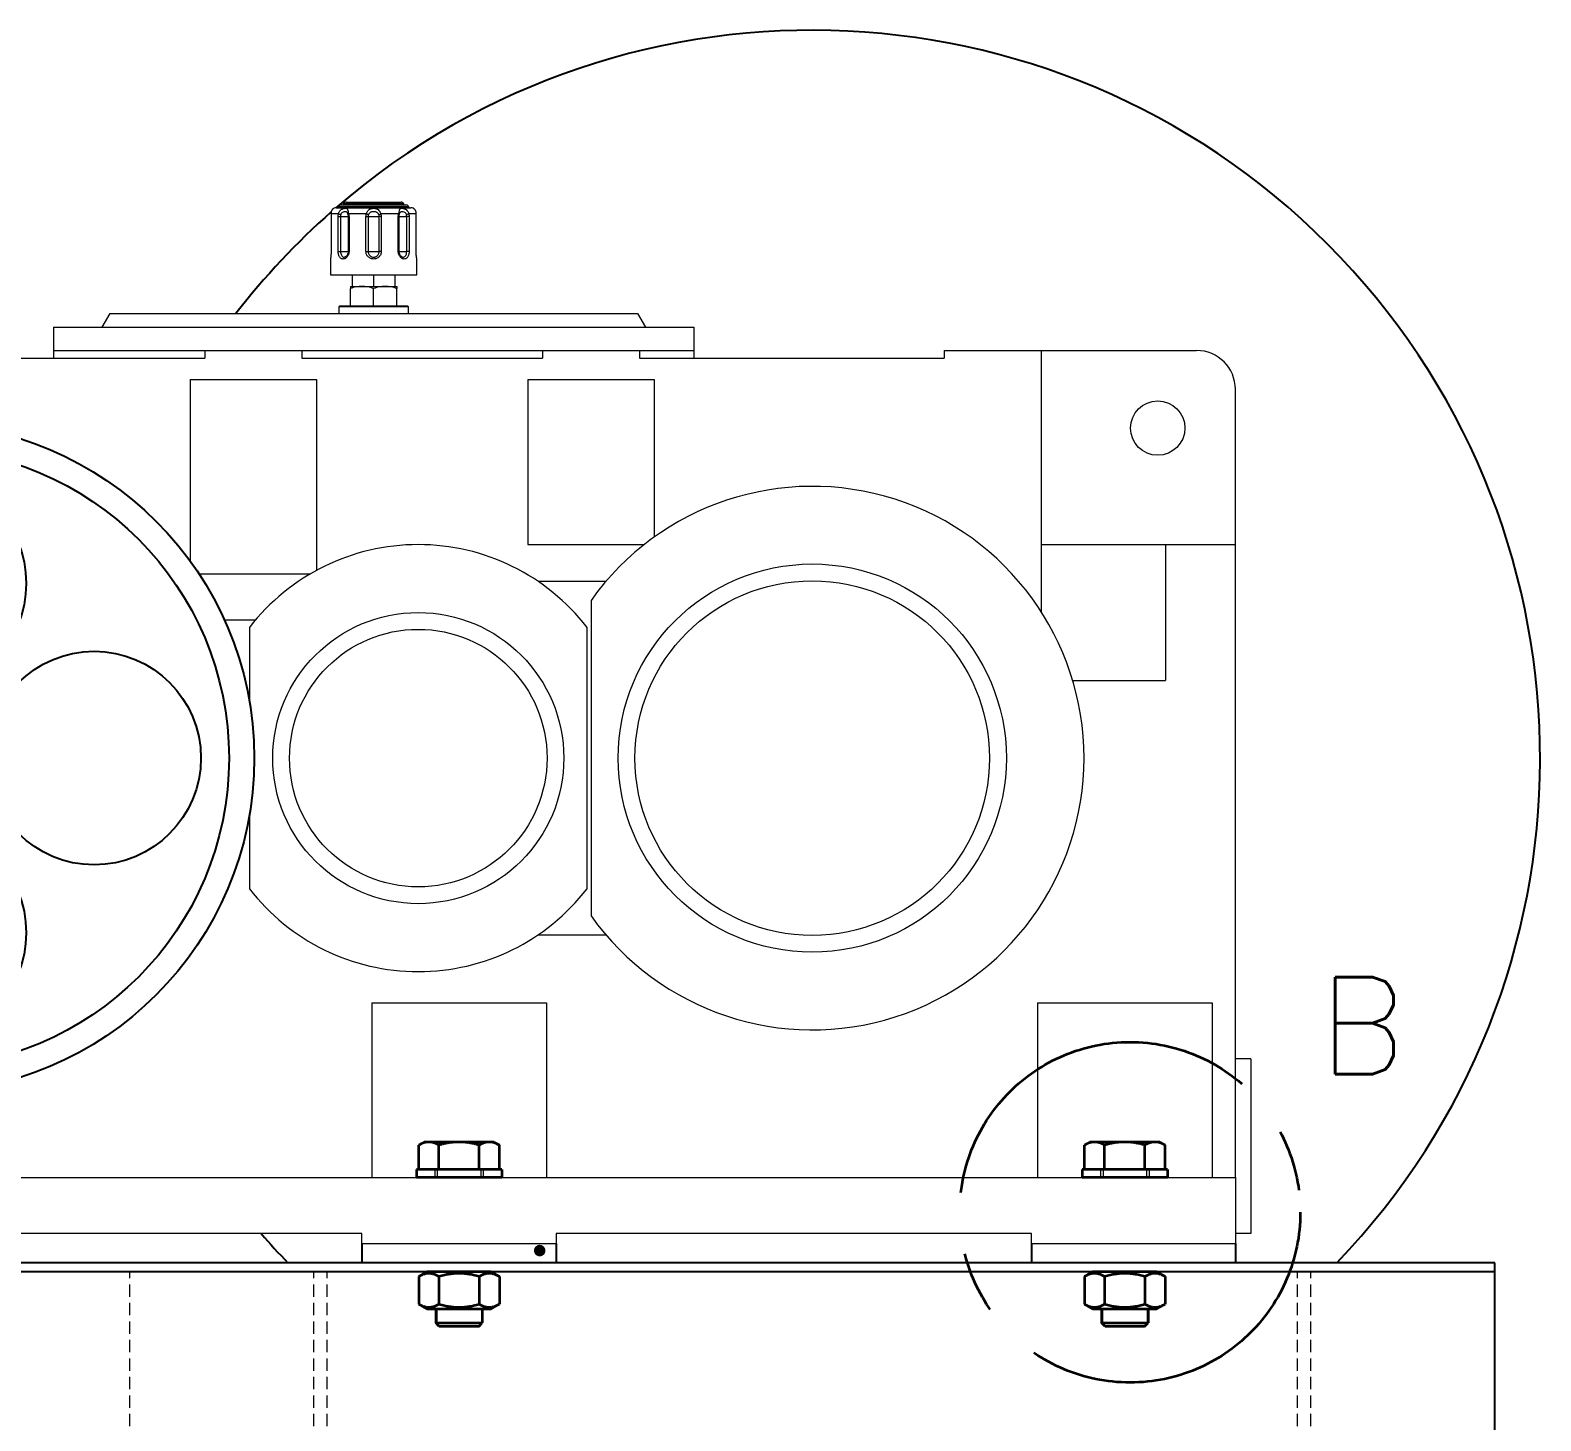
# Model space of a CAD drawing. Header units: millimetres. Extents: x 29178 to 37588, y 1365 to 7305.
# Drawn here: x 30724 to 31502, y 6066 to 6783 of the extents above; entities that cross this region are included whole.
import ezdxf

# ---------------------------------------------------------------- set-up
doc = ezdxf.new("R2010")
doc.units = ezdxf.units.MM
for name, pattern in [('CENTER2', [28.575, 19.05, -3.175, 3.175, -3.175]), ('Dashed', [2, 1, -1]), ('HIDDEN', [9.525, 6.35, -3.175])]:
    doc.linetypes.add(name, pattern=pattern)
for name, color, linetype, lineweight in [('CORTE', 6, 'CENTER2', 35), ('Oculto (ISO)', 7, 'Dashed', 18), ('TRACEJADA', 3, 'HIDDEN', 20), ('Visível (ISO)', 7, 'Continuous', 35)]:
    doc.layers.add(name, color=color, linetype=linetype, lineweight=lineweight)
doc.styles.add('ROMANS', font='romans.shx')

# ---------------------------------------------------------------- blocks, each defined once
blk = doc.blocks.new('base c')
for p, q in [((-38152.72, 29628.72), (-39752.72, 29628.72)), ((-38152.72, 29624.02), (-39752.72, 29624.02)), ((-38152.72, 29425.52), (-38152.72, 29628.72))]:
    blk.add_line(p, q)
at = {"layer": 'TRACEJADA'}
for p, q in [((-38855.92, 29430.22), (-38855.92, 29624.02)), ((-38761.18, 29430.22), (-38761.18, 29624.02)), ((-38754.32, 29430.22), (-38754.32, 29624.02)), ((-38254.32, 29430.22), (-38254.32, 29624.02)), ((-38247.46, 29430.22), (-38247.46, 29624.02))]:
    blk.add_line(p, q, dxfattribs=at)
blk = doc.blocks.new('*U55')
blk.add_circle((0, 0), 55)
blk = doc.blocks.new('*U56')
at = {"color": 0, "linetype": 'ByBlock', "lineweight": -2, "transparency": 16777216}
for p, rotation in [((6333.12, 2623.96), 90), ((6243.12, 2533.96), 180), ((6333.12, 2443.96), 270)]:
    blk.add_blockref('*U55', p, dxfattribs=dict(at, rotation=rotation))
blk.add_blockref('*U55', (6423.12, 2533.96), dxfattribs=at)

msp = doc.modelspace()

# ---------------------------------------------------------------- hatches: boundary and pattern name
h = msp.add_hatch(color=4)
h.dxf.hatch_style = 1
edge = h.paths.add_edge_path()
edge.add_arc((30986.47, 6154.1), 3, 0, 360)

# ---------------------------------------------------------------- linework, layer by layer
at = {"color": 7, "linetype": 'Continuous', "lineweight": 18}
for p, q in [((30885.45, 6693.59), (30885.16, 6693.09)), ((30886.75, 6694.34), (30915.09, 6694.34)), ((30916.68, 6693.09), (30916.39, 6693.59)), ((30878.97, 6688.34), (30882.82, 6688.34)), ((30879.01, 6686.84), (30879.01, 6668.84)), ((30879.02, 6686.84), (30879.01, 6686.84)), ((30879.02, 6686.84), (30879.02, 6668.84)), ((30881.67, 6691.34), (30920.17, 6691.34)), ((30882.65, 6668.84), (30882.65, 6686.84)), ((30882.65, 6686.84), (30883.9, 6686.84)), ((30882.97, 6692.09), (30882.68, 6691.59)), ((30883.9, 6686.84), (30883.9, 6668.84)), ((30884.27, 6692.84), (30917.57, 6692.84)), ((30887.8, 6686.84), (30887.8, 6668.84)), ((30887.97, 6688.34), (30897.28, 6688.34)), ((30888.23, 6686.84), (30888.23, 6668.84)), ((30896.97, 6668.84), (30896.97, 6686.84)), ((30896.97, 6686.84), (30898.09, 6686.84)), ((30898.09, 6686.84), (30898.09, 6668.84)), ((30898.09, 6686.84), (30903.75, 6686.84)), ((30904.87, 6686.84), (30903.75, 6686.84)), ((30903.75, 6668.84), (30903.75, 6686.84)), ((30904.56, 6688.34), (30913.87, 6688.34)), ((30904.87, 6686.84), (30904.87, 6668.84)), ((30913.61, 6668.84), (30913.61, 6686.84)), ((30914.04, 6668.84), (30914.04, 6686.84)), ((30917.94, 6668.84), (30917.94, 6686.84)), ((30919.19, 6686.84), (30917.94, 6686.84)), ((30919.16, 6691.59), (30918.87, 6692.09)), ((30919.02, 6688.34), (30922.87, 6688.34)), ((30919.19, 6686.84), (30919.19, 6668.84)), ((30922.82, 6668.84), (30922.82, 6686.84)), ((30922.82, 6686.84), (30922.83, 6686.84)), ((30922.83, 6668.84), (30922.83, 6686.84)), ((30878.67, 6665.02), (30878.67, 6656.84)), ((30882.65, 6668.84), (30883.9, 6668.84)), ((30896.97, 6668.84), (30898.09, 6668.84)), ((30898.09, 6668.84), (30903.75, 6668.84)), ((30904.87, 6668.84), (30903.75, 6668.84)), ((30919.19, 6668.84), (30917.94, 6668.84)), ((30923.17, 6656.84), (30923.17, 6665.02)), ((30878.67, 6656.84), (30923.17, 6656.84)), ((30889.92, 6656.84), (30889.92, 6650.84)), ((30900.92, 6656.84), (30900.92, 6650.84)), ((30911.92, 6656.84), (30911.92, 6650.84)), ((30888.92, 6650.84), (30889.92, 6650.84)), ((30888.92, 6640.84), (30888.92, 6649.77)), ((30889.92, 6650.84), (30891.27, 6650.84)), ((30891.27, 6650.84), (30894.92, 6650.84)), ((30894.92, 6650.84), (30899.57, 6650.84)), ((30899.57, 6650.84), (30900.92, 6650.84)), ((30900.92, 6650.84), (30902.27, 6650.84)), ((30900.92, 6640.84), (30900.92, 6649.77)), ((30902.27, 6650.84), (30906.92, 6650.84)), ((30906.92, 6650.84), (30910.57, 6650.84)), ((30910.57, 6650.84), (30911.92, 6650.84)), ((30911.92, 6650.84), (30912.92, 6650.84)), ((30912.92, 6640.84), (30912.92, 6649.77)), ((30883.42, 6640.84), (30882.92, 6640.34)), ((30882.92, 6640.34), (30882.92, 6636.84)), ((30918.92, 6640.34), (30882.92, 6640.34)), ((30883.42, 6640.84), (30918.42, 6640.84)), ((30918.92, 6640.34), (30918.42, 6640.84)), ((30918.92, 6636.84), (30918.92, 6640.34)), ((30764.96, 6636.84), (30760.92, 6629.84)), ((30764.96, 6636.84), (31036.88, 6636.84)), ((31036.88, 6636.84), (31040.92, 6629.84)), ((30735.92, 6629.84), (30735.92, 6617.84)), ((30735.92, 6629.84), (31065.92, 6629.84)), ((31065.92, 6629.84), (31065.92, 6617.84)), ((30735.92, 6617.84), (30735.92, 6613.84)), ((30735.92, 6617.84), (30813.92, 6617.84)), ((30813.92, 6617.84), (30813.92, 6613.84)), ((30813.92, 6617.84), (30863.92, 6617.84)), ((30863.92, 6617.84), (30863.92, 6613.84)), ((30863.92, 6617.84), (30987.92, 6617.84)), ((30987.92, 6617.84), (30987.92, 6613.84)), ((30987.92, 6617.84), (31037.92, 6617.84)), ((31037.92, 6617.84), (31037.92, 6613.84)), ((31037.92, 6617.84), (31065.92, 6617.84)), ((31065.92, 6617.84), (31065.92, 6613.84)), ((31194.92, 6617.84), (31194.92, 6613.84)), ((31194.92, 6617.84), (31244.92, 6617.84)), ((31244.92, 6617.84), (31244.92, 6517.84)), ((31244.92, 6617.84), (31324.92, 6617.84)), ((30694.92, 6613.84), (30813.92, 6613.84)), ((30863.92, 6613.84), (30987.92, 6613.84)), ((31037.92, 6613.84), (31194.92, 6613.84)), ((30806.42, 6602.84), (30871.42, 6602.84)), ((30806.42, 6602.84), (30806.42, 6509.31)), ((30871.42, 6602.84), (30871.42, 6504.51)), ((30980.42, 6602.84), (31045.42, 6602.84)), ((30980.42, 6602.84), (30980.42, 6517.84)), ((31045.42, 6602.84), (31045.42, 6521.68)), ((31344.92, 6517.84), (31344.92, 6597.84)), ((30980.42, 6517.84), (31040.32, 6517.84)), ((31244.92, 6517.84), (31344.92, 6517.84)), ((31244.92, 6517.84), (31244.92, 6483.18)), ((31308.92, 6517.84), (31308.92, 6447.84)), ((31344.92, 6191.84), (31344.92, 6517.84)), ((30810.9, 6502.84), (30868.47, 6502.84)), ((31020.53, 6498.84), (30985.72, 6498.84)), ((31012.92, 6489.11), (31012.92, 6326.58)), ((30839.9, 6478.84), (30824.13, 6478.84)), ((30836.92, 6475.16), (30836.92, 6437.11)), ((31010.92, 6340.53), (31010.92, 6475.16)), ((31261.08, 6447.84), (31308.92, 6447.84)), ((30836.92, 6378.58), (30836.92, 6340.53)), ((30985.72, 6316.84), (31020.53, 6316.84)), ((30899.92, 6281.84), (30989.92, 6281.84)), ((30899.92, 6281.84), (30899.92, 6191.84)), ((30989.92, 6281.84), (30989.92, 6191.84)), ((31242.92, 6281.84), (31332.92, 6281.84)), ((31242.92, 6281.84), (31242.92, 6191.84)), ((31332.92, 6281.84), (31332.92, 6191.84)), ((31352.92, 6252.84), (31344.92, 6252.84)), ((31352.92, 6252.84), (31352.92, 6162.84)), ((30544.92, 6191.84), (31344.92, 6191.84)), ((31344.92, 6191.84), (31344.92, 6157.84)), ((30894.92, 6162.84), (30649.92, 6162.84)), ((30894.92, 6157.84), (30894.92, 6162.84)), ((30894.92, 6157.84), (30994.92, 6157.84)), ((30994.92, 6162.84), (30994.92, 6157.84)), ((31239.92, 6162.84), (30994.92, 6162.84)), ((31239.92, 6157.84), (31239.92, 6162.84)), ((31239.92, 6157.84), (31344.92, 6157.84)), ((31352.92, 6162.84), (31344.92, 6162.84))]:
    msp.add_line(p, q, dxfattribs=at)
at = {"color": 8, "linetype": 'Continuous', "lineweight": 18}
for p, q in [((30885.45, 6693.59), (30916.39, 6693.59)), ((30882.68, 6691.59), (30919.16, 6691.59)), ((30882.97, 6692.09), (30918.87, 6692.09)), ((30883.9, 6686.84), (30887.8, 6686.84)), ((30885.16, 6693.09), (30916.68, 6693.09)), ((30888.23, 6686.84), (30887.8, 6686.84)), ((30913.61, 6686.84), (30914.04, 6686.84)), ((30914.04, 6686.84), (30917.94, 6686.84)), ((30879.02, 6668.84), (30879.01, 6668.84)), ((30883.9, 6668.84), (30887.81, 6668.84)), ((30888.23, 6668.84), (30887.8, 6668.84)), ((30913.61, 6668.84), (30914.04, 6668.84)), ((30914.02, 6668.84), (30917.94, 6668.84)), ((30922.82, 6668.84), (30922.83, 6668.84))]:
    msp.add_line(p, q, dxfattribs=at)
for p, q in [((30894.92, 6157.84), (30894.92, 6147.84)), ((30994.92, 6157.84), (30994.92, 6147.84)), ((31239.92, 6157.84), (31239.92, 6147.84)), ((31344.92, 6157.84), (31344.92, 6147.84)), ((30932.92, 6143.14), (30956.92, 6143.14)), ((31275.92, 6143.14), (31299.92, 6143.14))]:
    msp.add_line(p, q)
at = {"color": 8, "linetype": 'Continuous', "lineweight": 18, "flags": 128}
for points in [[(30887.97, 6688.34), (30887.85, 6688.28), (30887.75, 6688.21), (30887.68, 6688.15), (30887.63, 6688.1), (30887.61, 6688.05), (30887.61, 6688.02)], [(30913.87, 6688.34), (30913.99, 6688.28), (30914.09, 6688.21), (30914.16, 6688.15), (30914.21, 6688.1), (30914.23, 6688.05), (30914.23, 6688.02)]]:
    msp.add_lwpolyline(points, dxfattribs=at)
at = {"color": 7, "linetype": 'Continuous', "lineweight": 18}
for centre, radius in [((31304.92, 6577.84), 14), ((31126.92, 6407.84), 100), ((31126.92, 6407.84), 91.34), ((30923.92, 6407.84), 75), ((30923.92, 6407.84), 66.34)]:
    msp.add_circle(centre, radius, dxfattribs=at)
at = {"color": 3}
msp.add_circle((30666.92, 6407.84), 172.5, dxfattribs=at)
msp.add_circle((30666.92, 6407.84), 159.5)
for start, end in [(316.10545, 130.88913), (131.37442, 142.36228), (148.66775, 148.72293), (220.79339, 223.89455)]:
    msp.add_arc((31126.92, 6407.84), 375, start, end)
at = {"color": 7, "linetype": 'Continuous', "lineweight": 18}
for centre, radius, start, end in [((30886.75, 6692.84), 1.5, 90, 150), ((30915.09, 6692.84), 1.5, 30, 90), ((30881.67, 6688.34), 3, 90, 113.70216), ((30882.25, 6691.84), 0.5, 270, 330), ((30884.19, 6690.61), 2.65, 238.92796, 266.38192), ((30884.27, 6691.34), 1.5, 90, 150), ((30884.73, 6693.34), 0.5, 270, 330), ((30900.63, 6695.97), 8.33, 246.26787, 253.8319), ((30901.21, 6695.97), 8.33, 286.1681, 293.73213), ((30917.11, 6693.34), 0.5, 210, 270), ((30917.57, 6691.34), 1.5, 30, 90), ((30917.65, 6690.61), 2.65, 273.61808, 301.07204), ((30919.59, 6691.84), 0.5, 210, 270), ((30920.17, 6688.34), 3, 66.31999, 90), ((31324.92, 6597.84), 20, 0, 90), ((31126.92, 6407.84), 140, 215.4832, 144.5168), ((30923.92, 6407.84), 110, 37.72945, 142.27055), ((30923.92, 6407.84), 110, 217.72945, 322.27055)]:
    msp.add_arc(centre, radius, start, end, dxfattribs=at)
for points, knots in [([(30880.46, 6691.09), (30880.45, 6691.09), (30880.44, 6691.08), (30880.42, 6691.07), (30880.4, 6691.06), (30880.4, 6691.06), (30880.39, 6691.05), (30880.37, 6691.05), (30880.35, 6691.03), (30880.14, 6690.91), (30879.72, 6690.57), (30879.29, 6690.01), (30879.02, 6689.25), (30878.91, 6688.64), (30878.96, 6688.31), (30878.97, 6688.27)], [0, 0, 0, 0, 0.005139, 0.010586, 0.014093, 0.017812, 0.023875, 0.037941, 0.097528, 0.249367, 0.416689, 0.613827, 0.800565, 0.978137, 1, 1, 1, 1]), ([(30880.37, 6691.04), (30880.37, 6691.04), (30880.36, 6691.04), (30880.2, 6690.95), (30879.81, 6690.66), (30879.36, 6690.14), (30879.04, 6689.37), (30878.91, 6688.71), (30878.97, 6688.31), (30878.99, 6688.22)], [0, 0, 0, 0, 0.03413, 0.182067, 0.338095, 0.560519, 0.753533, 0.938238, 1, 1, 1, 1]), ([(30878.97, 6688.34), (30878.99, 6688.11), (30879, 6687.86), (30879.02, 6687.36), (30879.02, 6687.1), (30879.02, 6686.84)], [0, 0, 0, 0, 0.5, 0.5, 1, 1, 1, 1]), ([(30882.65, 6686.84), (30882.65, 6687.1), (30882.66, 6687.36), (30882.72, 6687.86), (30882.76, 6688.11), (30882.82, 6688.34)], [0, 0, 0, 0, 0.5, 0.5, 1, 1, 1, 1]), ([(30882.82, 6688.34), (30882.86, 6688.56), (30882.92, 6688.76), (30883.09, 6689.16), (30883.19, 6689.35), (30883.43, 6689.7), (30883.58, 6689.86), (30883.89, 6690.16), (30884.05, 6690.29), (30884.41, 6690.53), (30884.6, 6690.63), (30884.98, 6690.8), (30885.18, 6690.88), (30885.57, 6690.99), (30885.76, 6691.03), (30886.14, 6691.08), (30886.31, 6691.1), (30886.62, 6691.1), (30886.75, 6691.08), (30886.98, 6691.03), (30887.07, 6690.99), (30887.22, 6690.88), (30887.29, 6690.81), (30887.4, 6690.63), (30887.44, 6690.53), (30887.57, 6690.18), (30887.64, 6689.87), (30887.75, 6689.34), (30887.79, 6689.15), (30887.88, 6688.76), (30887.92, 6688.56), (30887.97, 6688.34)], [0, 0, 0, 0, 0.0625, 0.0625, 0.125, 0.125, 0.1875, 0.1875, 0.25, 0.25, 0.3125, 0.3125, 0.375, 0.375, 0.4375, 0.4375, 0.5, 0.5, 0.5625, 0.5625, 0.625, 0.625, 0.6875, 0.6875, 0.75, 0.75, 0.875, 0.875, 0.9375, 0.9375, 1, 1, 1, 1]), ([(30884.02, 6687.97), (30883.98, 6687.79), (30883.95, 6687.61), (30883.91, 6687.23), (30883.9, 6687.04), (30883.9, 6686.84)], [0, 0, 0, 0, 0.5, 0.5, 1, 1, 1, 1]), ([(30887.13, 6689.13), (30887.13, 6689.13), (30887.13, 6689.13), (30887.21, 6689.04), (30887.36, 6688.73), (30887.49, 6688.37), (30887.58, 6688.1), (30887.61, 6688.02)], [0, 0, 0, 0, 0.089589, 0.36059, 0.60539, 0.873175, 1, 1, 1, 1]), ([(30887.58, 6688.01), (30887.64, 6687.87), (30887.78, 6687.5), (30887.78, 6687.09), (30887.78, 6686.84)], [0, 0, 0, 0, 0.403651, 1, 1, 1, 1]), ([(30887.97, 6688.34), (30888.06, 6688.11), (30888.12, 6687.86), (30888.21, 6687.36), (30888.23, 6687.1), (30888.23, 6686.84)], [0, 0, 0, 0, 0.5, 0.5, 1, 1, 1, 1]), ([(30896.97, 6686.84), (30896.97, 6687.1), (30897, 6687.36), (30897.1, 6687.86), (30897.18, 6688.11), (30897.28, 6688.34)], [0, 0, 0, 0, 0.5, 0.5, 1, 1, 1, 1]), ([(30897.28, 6688.34), (30897.34, 6688.56), (30897.41, 6688.76), (30897.59, 6689.16), (30897.69, 6689.35), (30897.92, 6689.7), (30898.05, 6689.86), (30898.32, 6690.16), (30898.47, 6690.29), (30898.78, 6690.53), (30898.94, 6690.63), (30899.29, 6690.8), (30899.47, 6690.88), (30899.85, 6690.99), (30900.06, 6691.03), (30900.48, 6691.08), (30900.7, 6691.1), (30901.13, 6691.1), (30901.35, 6691.08), (30901.78, 6691.03), (30901.98, 6690.99), (30902.36, 6690.88), (30902.55, 6690.81), (30902.9, 6690.63), (30903.06, 6690.53), (30903.53, 6690.18), (30903.8, 6689.87), (30904.15, 6689.34), (30904.25, 6689.15), (30904.43, 6688.76), (30904.5, 6688.56), (30904.56, 6688.34)], [0, 0, 0, 0, 0.0625, 0.0625, 0.125, 0.125, 0.1875, 0.1875, 0.25, 0.25, 0.3125, 0.3125, 0.375, 0.375, 0.4375, 0.4375, 0.5, 0.5, 0.5625, 0.5625, 0.625, 0.625, 0.6875, 0.6875, 0.75, 0.75, 0.875, 0.875, 0.9375, 0.9375, 1, 1, 1, 1]), ([(30898.31, 6687.97), (30898.24, 6687.79), (30898.18, 6687.61), (30898.11, 6687.23), (30898.09, 6687.04), (30898.09, 6686.84)], [0, 0, 0, 0, 0.5, 0.5, 1, 1, 1, 1]), ([(30903.53, 6687.97), (30903.48, 6688.1), (30903.41, 6688.21), (30903.26, 6688.44), (30903.18, 6688.54), (30902.99, 6688.73), (30902.89, 6688.81), (30902.68, 6688.95), (30902.57, 6689.01), (30902.22, 6689.17), (30901.97, 6689.24), (30901.46, 6689.33), (30901.19, 6689.35), (30900.79, 6689.35), (30900.65, 6689.34), (30900.39, 6689.32), (30900.25, 6689.31), (30899.99, 6689.26), (30899.87, 6689.24), (30899.62, 6689.16), (30899.5, 6689.12), (30899.27, 6689.01), (30899.16, 6688.95), (30898.95, 6688.81), (30898.85, 6688.73), (30898.57, 6688.45), (30898.41, 6688.22), (30898.31, 6687.97)], [0, 0, 0, 0, 0.0625, 0.0625, 0.125, 0.125, 0.1875, 0.1875, 0.25, 0.25, 0.375, 0.375, 0.5, 0.5, 0.5625, 0.5625, 0.625, 0.625, 0.6875, 0.6875, 0.75, 0.75, 0.8125, 0.8125, 0.875, 0.875, 1, 1, 1, 1]), ([(30903.75, 6686.84), (30903.75, 6687.04), (30903.73, 6687.23), (30903.66, 6687.6), (30903.6, 6687.79), (30903.53, 6687.97)], [0, 0, 0, 0, 0.5, 0.5, 1, 1, 1, 1]), ([(30904.56, 6688.34), (30904.66, 6688.11), (30904.74, 6687.86), (30904.84, 6687.36), (30904.87, 6687.1), (30904.87, 6686.84)], [0, 0, 0, 0, 0.5, 0.5, 1, 1, 1, 1]), ([(30913.61, 6686.84), (30913.61, 6687.1), (30913.63, 6687.36), (30913.72, 6687.86), (30913.78, 6688.11), (30913.87, 6688.34)], [0, 0, 0, 0, 0.5, 0.5, 1, 1, 1, 1]), ([(30913.87, 6688.34), (30913.92, 6688.56), (30913.96, 6688.76), (30914.05, 6689.16), (30914.09, 6689.35), (30914.16, 6689.7), (30914.2, 6689.86), (30914.28, 6690.16), (30914.31, 6690.29), (30914.4, 6690.53), (30914.44, 6690.63), (30914.55, 6690.8), (30914.61, 6690.88), (30914.77, 6690.99), (30914.86, 6691.03), (30915.08, 6691.08), (30915.21, 6691.1), (30915.52, 6691.1), (30915.7, 6691.08), (30916.08, 6691.03), (30916.27, 6690.99), (30916.66, 6690.88), (30916.86, 6690.81), (30917.24, 6690.63), (30917.43, 6690.53), (30917.96, 6690.18), (30918.28, 6689.87), (30918.65, 6689.34), (30918.76, 6689.15), (30918.92, 6688.76), (30918.98, 6688.56), (30919.02, 6688.34)], [0, 0, 0, 0, 0.0625, 0.0625, 0.125, 0.125, 0.1875, 0.1875, 0.25, 0.25, 0.3125, 0.3125, 0.375, 0.375, 0.4375, 0.4375, 0.5, 0.5, 0.5625, 0.5625, 0.625, 0.625, 0.6875, 0.6875, 0.75, 0.75, 0.875, 0.875, 0.9375, 0.9375, 1, 1, 1, 1]), ([(30914.07, 6686.84), (30914.06, 6687.02), (30914.05, 6687.43), (30914.18, 6687.81), (30914.25, 6688.02)], [0, 0, 0, 0, 0.436817, 1, 1, 1, 1]), ([(30914.23, 6688.03), (30914.29, 6688.2), (30914.41, 6688.55), (30914.57, 6688.93), (30914.7, 6689.12), (30914.7, 6689.12), (30914.71, 6689.13)], [0, 0, 0, 0, 0.276478, 0.55201, 0.81128, 1, 1, 1, 1]), ([(30917.94, 6686.84), (30917.94, 6687.04), (30917.93, 6687.23), (30917.89, 6687.6), (30917.86, 6687.79), (30917.81, 6687.97)], [0, 0, 0, 0, 0.5, 0.5, 1, 1, 1, 1]), ([(30919.02, 6688.34), (30919.08, 6688.11), (30919.12, 6687.86), (30919.18, 6687.36), (30919.19, 6687.1), (30919.19, 6686.84)], [0, 0, 0, 0, 0.5, 0.5, 1, 1, 1, 1]), ([(30922.87, 6688.27), (30922.88, 6688.29), (30922.94, 6688.6), (30922.83, 6689.19), (30922.59, 6689.94), (30922.16, 6690.54), (30921.73, 6690.9), (30921.44, 6691.06), (30921.5, 6691.03), (30921.43, 6691.07), (30921.41, 6691.08), (30921.39, 6691.09), (30921.38, 6691.09)], [0, 0, 0, 0, 0.010804, 0.186892, 0.367644, 0.555753, 0.749332, 0.908533, 0.984858, 0.988894, 0.993944, 1, 1, 1, 1]), ([(30922.87, 6688.34), (30922.86, 6688.59), (30922.85, 6689.18), (30922.53, 6690.04), (30921.98, 6690.74), (30921.44, 6691.06), (30921.39, 6691.08), (30921.38, 6691.09)], [0, 0, 0, 0, 0.151402, 0.353375, 0.606189, 0.861002, 1, 1, 1, 1]), ([(30922.82, 6686.84), (30922.82, 6687.1), (30922.82, 6687.36), (30922.84, 6687.86), (30922.85, 6688.11), (30922.87, 6688.34)], [0, 0, 0, 0, 0.5, 0.5, 1, 1, 1, 1]), ([(30879, 6668.84), (30879, 6668.63), (30879, 6668.06), (30878.95, 6667.16), (30878.86, 6666.27), (30878.76, 6665.59), (30878.71, 6665.27), (30878.69, 6665.15), (30878.69, 6665.15), (30878.68, 6665.13), (30878.68, 6665.12), (30878.68, 6665.1), (30878.67, 6665.06), (30878.67, 6665.03), (30878.67, 6665.02)], [0, 0, 0, 0, 0.107251, 0.286993, 0.468576, 0.65302, 0.837714, 0.929903, 0.977641, 0.981222, 0.982711, 0.984979, 0.993984, 1, 1, 1, 1]), ([(30888.23, 6668.84), (30888.23, 6668.58), (30888.21, 6668.33), (30888.12, 6667.82), (30888.06, 6667.58), (30887.89, 6667.11), (30887.79, 6666.88), (30887.55, 6666.46), (30887.42, 6666.27), (30887.13, 6665.91), (30886.97, 6665.75), (30886.64, 6665.47), (30886.46, 6665.35), (30886.1, 6665.16), (30885.92, 6665.09), (30885.55, 6664.99), (30885.36, 6664.97), (30885, 6664.97), (30884.83, 6665), (30884.48, 6665.09), (30884.31, 6665.17), (30884, 6665.36), (30883.85, 6665.48), (30883.58, 6665.75), (30883.46, 6665.91), (30883.23, 6666.27), (30883.13, 6666.47), (30882.95, 6666.89), (30882.88, 6667.11), (30882.76, 6667.58), (30882.72, 6667.83), (30882.66, 6668.33), (30882.65, 6668.58), (30882.65, 6668.84)], [0, 0, 0, 0, 0.0625, 0.0625, 0.125, 0.125, 0.1875, 0.1875, 0.25, 0.25, 0.3125, 0.3125, 0.375, 0.375, 0.4375, 0.4375, 0.5, 0.5, 0.5625, 0.5625, 0.625, 0.625, 0.6875, 0.6875, 0.75, 0.75, 0.8125, 0.8125, 0.875, 0.875, 0.9375, 0.9375, 1, 1, 1, 1]), ([(30887.77, 6668.85), (30887.77, 6668.63), (30887.77, 6668.09), (30887.5, 6667.29), (30887.05, 6666.59), (30886.6, 6666.18), (30886.37, 6666.11), (30886.3, 6666.09)], [0, 0, 0, 0, 0.168036, 0.4127898, 0.6560484, 0.8950625, 1, 1, 1, 1]), ([(30904.87, 6668.84), (30904.87, 6668.58), (30904.84, 6668.33), (30904.74, 6667.82), (30904.66, 6667.58), (30904.46, 6667.11), (30904.34, 6666.88), (30904.05, 6666.46), (30903.88, 6666.27), (30903.51, 6665.91), (30903.31, 6665.75), (30902.89, 6665.47), (30902.65, 6665.35), (30902.18, 6665.16), (30901.93, 6665.09), (30901.43, 6664.99), (30901.17, 6664.97), (30900.66, 6664.97), (30900.4, 6665), (30899.9, 6665.09), (30899.65, 6665.17), (30899.18, 6665.36), (30898.95, 6665.48), (30898.52, 6665.75), (30898.32, 6665.91), (30897.96, 6666.27), (30897.79, 6666.47), (30897.5, 6666.89), (30897.38, 6667.11), (30897.18, 6667.58), (30897.1, 6667.83), (30897, 6668.33), (30896.97, 6668.58), (30896.97, 6668.84)], [0, 0, 0, 0, 0.0625, 0.0625, 0.125, 0.125, 0.1875, 0.1875, 0.25, 0.25, 0.3125, 0.3125, 0.375, 0.375, 0.4375, 0.4375, 0.5, 0.5, 0.5625, 0.5625, 0.625, 0.625, 0.6875, 0.6875, 0.75, 0.75, 0.8125, 0.8125, 0.875, 0.875, 0.9375, 0.9375, 1, 1, 1, 1]), ([(30898.09, 6668.84), (30898.09, 6668.65), (30898.11, 6668.47), (30898.18, 6668.1), (30898.23, 6667.92), (30898.37, 6667.57), (30898.46, 6667.4), (30898.66, 6667.09), (30898.78, 6666.94), (30899.03, 6666.67), (30899.18, 6666.55), (30899.48, 6666.33), (30899.65, 6666.24), (30900.16, 6666.02), (30900.54, 6665.94), (30901.1, 6665.94), (30901.29, 6665.96), (30901.66, 6666.03), (30901.84, 6666.09), (30902.19, 6666.24), (30902.35, 6666.33), (30902.66, 6666.54), (30902.8, 6666.66), (30903.06, 6666.94), (30903.18, 6667.08), (30903.38, 6667.4), (30903.47, 6667.57), (30903.61, 6667.92), (30903.66, 6668.1), (30903.73, 6668.46), (30903.75, 6668.65), (30903.75, 6668.84)], [0, 0, 0, 0, 0.0625, 0.0625, 0.125, 0.125, 0.1875, 0.1875, 0.25, 0.25, 0.3125, 0.3125, 0.375, 0.375, 0.5, 0.5, 0.5625, 0.5625, 0.625, 0.625, 0.6875, 0.6875, 0.75, 0.75, 0.8125, 0.8125, 0.875, 0.875, 0.9375, 0.9375, 1, 1, 1, 1]), ([(30919.19, 6668.84), (30919.19, 6668.58), (30919.18, 6668.33), (30919.12, 6667.82), (30919.07, 6667.58), (30918.96, 6667.11), (30918.88, 6666.88), (30918.71, 6666.46), (30918.61, 6666.27), (30918.38, 6665.91), (30918.25, 6665.75), (30917.98, 6665.47), (30917.83, 6665.35), (30917.52, 6665.16), (30917.35, 6665.09), (30917.01, 6664.99), (30916.83, 6664.97), (30916.47, 6664.97), (30916.29, 6665), (30915.91, 6665.09), (30915.73, 6665.17), (30915.37, 6665.36), (30915.2, 6665.48), (30914.86, 6665.75), (30914.71, 6665.91), (30914.42, 6666.27), (30914.28, 6666.47), (30914.05, 6666.89), (30913.95, 6667.11), (30913.78, 6667.58), (30913.72, 6667.83), (30913.63, 6668.33), (30913.61, 6668.58), (30913.61, 6668.84)], [0, 0, 0, 0, 0.0625, 0.0625, 0.125, 0.125, 0.1875, 0.1875, 0.25, 0.25, 0.3125, 0.3125, 0.375, 0.375, 0.4375, 0.4375, 0.5, 0.5, 0.5625, 0.5625, 0.625, 0.625, 0.6875, 0.6875, 0.75, 0.75, 0.8125, 0.8125, 0.875, 0.875, 0.9375, 0.9375, 1, 1, 1, 1]), ([(30915.53, 6666.09), (30915.46, 6666.11), (30915.21, 6666.2), (30914.75, 6666.63), (30914.32, 6667.35), (30914.06, 6668.13), (30914.07, 6668.65), (30914.07, 6668.85)], [0, 0, 0, 0, 0.116018, 0.362319, 0.604055, 0.847412, 1, 1, 1, 1]), ([(30923.15, 6665.15), (30923.15, 6665.15), (30923.15, 6665.15), (30923.14, 6665.23), (30923.09, 6665.52), (30923, 6666.14), (30922.91, 6666.99), (30922.84, 6667.92), (30922.84, 6668.56), (30922.84, 6668.84)], [0, 0, 0, 0, 0.014591, 0.11468, 0.293561, 0.482148, 0.668669, 0.85412, 1, 1, 1, 1]), ([(30923.17, 6665.02), (30923.17, 6665.02), (30923.17, 6665.05), (30923.16, 6665.08), (30923.16, 6665.12), (30923.16, 6665.13), (30923.16, 6665.13), (30923.16, 6665.13), (30923.16, 6665.14), (30923.15, 6665.15), (30923.15, 6665.17), (30923.13, 6665.27), (30923.12, 6665.32)], [0, 0, 0, 0, 0.007996, 0.067919, 0.085657, 0.094108, 0.100603, 0.10975, 0.127596, 0.179891, 0.530105, 1, 1, 1, 1]), ([(30894.92, 6650.84), (30894.41, 6650.84), (30893.9, 6650.82), (30892.89, 6650.72), (30892.38, 6650.65), (30890.89, 6650.37), (30889.9, 6650.1), (30888.92, 6649.77)], [0, 0, 0, 0, 0.25, 0.25, 0.5, 0.5, 1, 1, 1, 1]), ([(30888.92, 6650.84), (30888.92, 6650.84), (30888.92, 6650.82), (30888.92, 6650.72), (30888.92, 6650.65), (30888.92, 6650.36), (30888.92, 6650.1), (30888.92, 6649.77)], [0, 0, 0, 0, 0.25, 0.25, 0.5, 0.5, 1, 1, 1, 1]), ([(30900.92, 6649.77), (30899.94, 6650.1), (30898.95, 6650.37), (30896.95, 6650.74), (30895.94, 6650.84), (30894.92, 6650.84)], [0, 0, 0, 0, 0.5, 0.5, 1, 1, 1, 1]), ([(30906.92, 6650.84), (30906.41, 6650.84), (30905.9, 6650.82), (30904.89, 6650.72), (30904.38, 6650.65), (30902.89, 6650.37), (30901.9, 6650.1), (30900.92, 6649.77)], [0, 0, 0, 0, 0.25, 0.25, 0.5, 0.5, 1, 1, 1, 1]), ([(30912.92, 6649.77), (30911.94, 6650.1), (30910.95, 6650.37), (30908.95, 6650.74), (30907.94, 6650.84), (30906.92, 6650.84)], [0, 0, 0, 0, 0.5, 0.5, 1, 1, 1, 1]), ([(30912.92, 6650.84), (30912.92, 6650.84), (30912.92, 6650.82), (30912.92, 6650.72), (30912.92, 6650.65), (30912.92, 6650.36), (30912.92, 6650.1), (30912.92, 6649.77)], [0, 0, 0, 0, 0.25, 0.25, 0.5, 0.5, 1, 1, 1, 1])]:
    msp.add_open_spline(points, degree=3, knots=knots, dxfattribs=at)
at = {"color": 8, "linetype": 'Continuous', "lineweight": 18}
for points, knots in [([(30880.46, 6691.09), (30880.47, 6691.09), (30880.5, 6691.11), (30880.36, 6691.04), (30879.94, 6690.79), (30879.37, 6690.14), (30879.01, 6689.28), (30878.98, 6688.66), (30878.97, 6688.34)], [0, 0, 0, 0, 0.022746, 0.124904, 0.365298, 0.625496, 0.8068, 1, 1, 1, 1]), ([(30887.12, 6689.12), (30887.11, 6689.14), (30887, 6689.28), (30886.67, 6689.34), (30886.01, 6689.36), (30885.21, 6689.18), (30884.57, 6688.83), (30884.17, 6688.4), (30884.07, 6688.1), (30884.02, 6687.97)], [0, 0, 0, 0, 0.020081, 0.204099, 0.419134, 0.61212, 0.783677, 0.910104, 1, 1, 1, 1]), ([(30917.81, 6687.97), (30917.76, 6688.13), (30917.64, 6688.45), (30917.2, 6688.89), (30916.57, 6689.2), (30915.78, 6689.36), (30915.13, 6689.33), (30914.82, 6689.27), (30914.71, 6689.13), (30914.71, 6689.13)], [0, 0, 0, 0, 0.114889, 0.229046, 0.406619, 0.589694, 0.803626, 0.995623, 1, 1, 1, 1]), ([(30879.02, 6668.84), (30879.02, 6668.68), (30879.02, 6668.09), (30878.98, 6667.5), (30878.92, 6666.74), (30878.84, 6666.03), (30878.73, 6665.31), (30878.67, 6664.96), (30878.68, 6665.01), (30878.68, 6665.02)], [0, 0, 0, 0, 0.079344, 0.289867, 0.291955, 0.50164, 0.709282, 0.917613, 1, 1, 1, 1]), ([(30883.9, 6668.84), (30883.91, 6668.51), (30883.95, 6667.85), (30884.25, 6666.97), (30884.7, 6666.31), (30885.3, 6665.96), (30885.86, 6665.89), (30886.19, 6666.04), (30886.3, 6666.1)], [0, 0, 0, 0, 0.186455, 0.372962, 0.557904, 0.738508, 0.914137, 1, 1, 1, 1]), ([(30915.54, 6666.09), (30915.59, 6666.06), (30915.87, 6665.9), (30916.39, 6665.92), (30916.99, 6666.18), (30917.47, 6666.74), (30917.8, 6667.53), (30917.93, 6668.28), (30917.94, 6668.72), (30917.94, 6668.84)], [0, 0, 0, 0, 0.047739, 0.223, 0.395704, 0.569831, 0.748287, 0.9314, 1, 1, 1, 1]), ([(30923.16, 6665.02), (30923.16, 6665.02), (30923.16, 6665.01), (30923.08, 6665.47), (30922.96, 6666.33), (30922.84, 6667.51), (30922.83, 6668.4), (30922.82, 6668.84)], [0, 0, 0, 0, 0.1299465, 0.3470811, 0.5664384, 0.7843168, 1, 1, 1, 1])]:
    msp.add_open_spline(points, degree=3, knots=knots, dxfattribs=at)
at = {"layer": 'CORTE', "linetype": 'CENTER2', "ltscale": 10}
msp.add_circle((31290.65, 6173.85), 87.71, dxfattribs=at)
at = {"layer": 'Oculto (ISO)', "ltscale": 7.615002}
for p, q in [((30932.42, 6195.84), (30932.42, 6191.84)), ((30957.42, 6195.84), (30957.42, 6191.84)), ((31275.42, 6195.84), (31275.42, 6191.84)), ((31300.42, 6195.84), (31300.42, 6191.84))]:
    msp.add_line(p, q, dxfattribs=at)
at = {"layer": 'Oculto (ISO)', "ltscale": 6.091792}
for p, q in [((30933.73, 6195.84), (30933.73, 6191.84)), ((30956.11, 6195.84), (30956.11, 6191.84)), ((31276.73, 6195.84), (31276.73, 6191.84)), ((31299.11, 6195.84), (31299.11, 6191.84))]:
    msp.add_line(p, q, dxfattribs=at)
at = {"layer": 'Oculto (ISO)', "ltscale": 13.801579}
for p, q in [((30934.54, 6140.73), (30934.54, 6126.56)), ((30955.3, 6140.73), (30955.3, 6126.56))]:
    msp.add_line(p, q, dxfattribs=at)
at = {"layer": 'Visível (ISO)'}
for p, q in [((30926.92, 6210.04), (30924.14, 6208.44)), ((30924.14, 6195.84), (30924.14, 6208.44)), ((30929.33, 6210.04), (30926.92, 6210.04)), ((30944.92, 6210.04), (30929.33, 6210.04)), ((30934.53, 6195.84), (30934.53, 6208.44)), ((30960.51, 6210.04), (30944.92, 6210.04)), ((30955.31, 6195.84), (30955.31, 6208.44)), ((30962.92, 6210.04), (30960.51, 6210.04)), ((30962.92, 6210.04), (30965.7, 6208.44)), ((30965.7, 6195.84), (30965.7, 6208.44)), ((31269.92, 6210.04), (31267.14, 6208.44)), ((31267.14, 6195.84), (31267.14, 6208.44)), ((31272.33, 6210.04), (31269.92, 6210.04)), ((31287.92, 6210.04), (31272.33, 6210.04)), ((31277.53, 6195.84), (31277.53, 6208.44)), ((31303.51, 6210.04), (31287.92, 6210.04)), ((31298.31, 6195.84), (31298.31, 6208.44)), ((31305.92, 6210.04), (31303.51, 6210.04)), ((31305.92, 6210.04), (31308.7, 6208.44)), ((31308.7, 6195.84), (31308.7, 6208.44)), ((30966.92, 6195.84), (30922.92, 6195.84)), ((30922.92, 6195.84), (30922.92, 6191.84)), ((30966.92, 6195.84), (30966.92, 6191.84)), ((31309.92, 6195.84), (31265.92, 6195.84)), ((31265.92, 6195.84), (31265.92, 6191.84)), ((31309.92, 6195.84), (31309.92, 6191.84)), ((30966.92, 6191.84), (30922.92, 6191.84)), ((31309.92, 6191.84), (31265.92, 6191.84)), ((30928.32, 6143.14), (30924.14, 6140.73)), ((30924.14, 6140.73), (30924.14, 6126.56)), ((30961.52, 6143.14), (30928.32, 6143.14)), ((30934.53, 6140.73), (30934.53, 6126.56)), ((30955.31, 6140.73), (30955.31, 6126.56)), ((30961.52, 6143.14), (30965.7, 6140.73)), ((30965.7, 6140.73), (30965.7, 6126.56)), ((31271.32, 6143.14), (31267.14, 6140.73)), ((31267.14, 6140.73), (31267.14, 6126.56)), ((31304.52, 6143.14), (31271.32, 6143.14)), ((31277.53, 6140.73), (31277.53, 6126.56)), ((31298.31, 6140.73), (31298.31, 6126.56)), ((31304.52, 6143.14), (31308.7, 6140.73)), ((31308.7, 6140.73), (31308.7, 6126.56)), ((30928.32, 6124.14), (30924.14, 6126.56)), ((30961.52, 6124.14), (30965.7, 6126.56)), ((31271.32, 6124.14), (31267.14, 6126.56)), ((31304.52, 6124.14), (31308.7, 6126.56)), ((30928.32, 6124.14), (30961.52, 6124.14)), ((30932.92, 6124.14), (30932.92, 6116.88)), ((30956.92, 6124.14), (30956.92, 6116.88)), ((31271.32, 6124.14), (31304.52, 6124.14)), ((31275.92, 6124.14), (31275.92, 6116.88)), ((31299.92, 6124.14), (31299.92, 6116.88)), ((30932.92, 6116.88), (30956.92, 6116.88)), ((30934.76, 6115.04), (30932.92, 6116.88)), ((30955.08, 6115.04), (30934.76, 6115.04)), ((30955.08, 6115.04), (30956.92, 6116.88)), ((31275.92, 6116.88), (31299.92, 6116.88)), ((31277.76, 6115.04), (31275.92, 6116.88)), ((31298.08, 6115.04), (31277.76, 6115.04)), ((31298.08, 6115.04), (31299.92, 6116.88))]:
    msp.add_line(p, q, dxfattribs=at)
at = {"layer": 'Visível (ISO)', "color": 1, "lineweight": 15}
for p, q in [((30933.42, 6124.14), (30933.42, 6116.88)), ((30956.42, 6124.14), (30956.42, 6116.88)), ((31276.42, 6124.14), (31276.42, 6116.88)), ((31299.42, 6124.14), (31299.42, 6116.88))]:
    msp.add_line(p, q, dxfattribs=at)
at = {"layer": 'Visível (ISO)'}
for points, weights in [([(30929.33, 6210.04), (30926.92, 6210.04), (30924.14, 6208.44)], [1, 1.0379548493, 1]), ([(30934.53, 6208.44), (30931.74, 6210.04), (30929.33, 6210.04)], [1, 1.0379548493, 1]), ([(30944.92, 6210.04), (30940.1, 6210.04), (30934.53, 6208.44)], [1, 1.0379548493, 1]), ([(30955.31, 6208.44), (30949.74, 6210.04), (30944.92, 6210.04)], [1, 1.0379548493, 1]), ([(30960.51, 6210.04), (30958.1, 6210.04), (30955.31, 6208.44)], [1, 1.0379548493, 1]), ([(30965.7, 6208.44), (30962.92, 6210.04), (30960.51, 6210.04)], [1, 1.0379548493, 1]), ([(31272.33, 6210.04), (31269.92, 6210.04), (31267.14, 6208.44)], [1, 1.0379548493, 1]), ([(31277.53, 6208.44), (31274.74, 6210.04), (31272.33, 6210.04)], [1, 1.0379548493, 1]), ([(31287.92, 6210.04), (31283.1, 6210.04), (31277.53, 6208.44)], [1, 1.0379548493, 1]), ([(31298.31, 6208.44), (31292.74, 6210.04), (31287.92, 6210.04)], [1, 1.0379548493, 1]), ([(31303.51, 6210.04), (31301.1, 6210.04), (31298.31, 6208.44)], [1, 1.0379548493, 1]), ([(31308.7, 6208.44), (31305.92, 6210.04), (31303.51, 6210.04)], [1, 1.0379548493, 1]), ([(30934.53, 6140.73), (30929.33, 6143.73), (30924.14, 6140.73)], [1, 1.15470053838, 1]), ([(30955.31, 6140.73), (30944.92, 6143.73), (30934.53, 6140.73)], [1, 1.15470053838, 1]), ([(30965.7, 6140.73), (30960.51, 6143.73), (30955.31, 6140.73)], [1, 1.15470053838, 1]), ([(31277.53, 6140.73), (31272.33, 6143.73), (31267.14, 6140.73)], [1, 1.15470053838, 1]), ([(31298.31, 6140.73), (31287.92, 6143.73), (31277.53, 6140.73)], [1, 1.15470053838, 1]), ([(31308.7, 6140.73), (31303.51, 6143.73), (31298.31, 6140.73)], [1, 1.15470053838, 1]), ([(30924.14, 6126.56), (30929.33, 6123.56), (30934.53, 6126.56)], [1, 1.15470053838, 1]), ([(30934.53, 6126.56), (30944.92, 6123.56), (30955.31, 6126.56)], [1, 1.15470053838, 1]), ([(30955.31, 6126.56), (30960.51, 6123.56), (30965.7, 6126.56)], [1, 1.15470053838, 1]), ([(31267.14, 6126.56), (31272.33, 6123.56), (31277.53, 6126.56)], [1, 1.15470053838, 1]), ([(31277.53, 6126.56), (31287.92, 6123.56), (31298.31, 6126.56)], [1, 1.15470053838, 1]), ([(31298.31, 6126.56), (31303.51, 6123.56), (31308.7, 6126.56)], [1, 1.15470053838, 1])]:
    msp.add_rational_spline(points, weights, degree=2, dxfattribs=at)

# ---------------------------------------------------------------- block references
for name, p in [('*U56', (24333.8, 3873.89)), ('base c', (69631.24, -23480.87))]:
    msp.add_blockref(name, p)

# ---------------------------------------------------------------- texts
at = {"insert": (31387.78, 6295.06), "char_height": 50, "attachment_point": 1, "style": 'ROMANS'}
msp.add_mtext_dynamic_manual_height_columns('{\\C2;B}', width=56.6618, gutter_width=4.5, heights=[0], dxfattribs=at)

doc.saveas('drawing.dxf')
